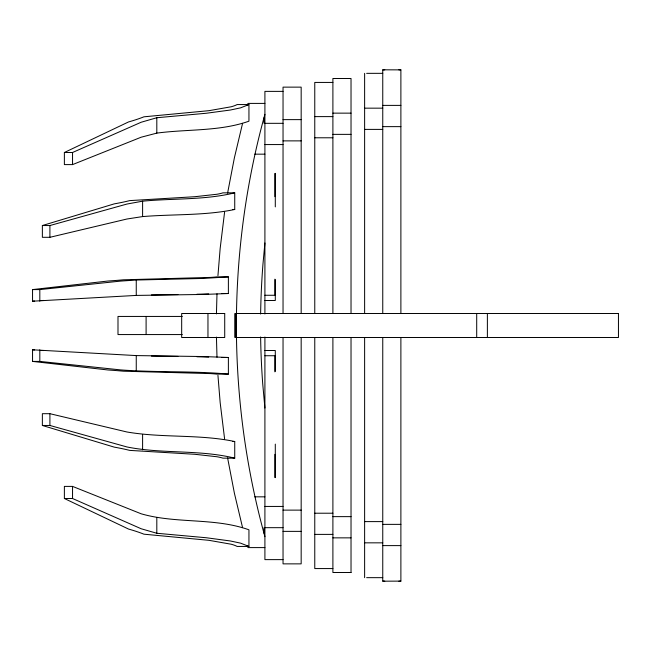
<?xml version="1.0" encoding="UTF-8"?>
<svg xmlns="http://www.w3.org/2000/svg" width="651" height="651" viewBox="0 0 651 651"><rect width="100%" height="100%" fill="white"/><g stroke="black" fill="none" stroke-linecap="round" stroke-linejoin="round"><path stroke-width="0.98" d="M216.441 313.92L216.995 293.772M217.947 275.642L220.16 248.446L224.587 212.185M264.908 242.994L262.955 264.208A780.85 780.85 0 0 0 260.628 314.026M227.59 193.152L234.393 157.794L242.579 123.348M264.908 114.348C226.89 251.758 226.89 399.242 264.908 536.652M247.494 105.218L247.998 103.403L264.908 103.403M248.942 104.559L240.577 107.854L230.348 110.027L206.253 113.258L156.81 117.733L141.145 122.25L72.546 152.497L64.376 152.497L64.376 164.605L72.546 164.605L141.145 137.215L156.81 133.121C187.276 129.004 219.631 131.551 248.942 121.192L248.942 104.559L237.135 104.559A63.782 10.343 0 0 1 231.17 106.78L208.971 110.678L143.928 116.814A255.111 41.371 0 0 1 128.516 121.949L64.376 152.497M234.734 192.842C204.731 200.183 173.182 198.246 142.602 201.183L126.937 204.048L49.907 225.539L42.364 225.539L42.364 237.306L49.907 237.306L126.937 219.013L142.602 216.58C173.215 214.065 204.536 215.75 234.734 209.484L234.734 192.842L222.927 192.842A63.001 6.518 0 0 1 217.003 194.25L194.771 196.716L129.72 200.606A252.254 26.105 0 0 1 114.307 203.853L42.364 225.539M228.379 276.887L203.226 278.441L136.254 280.028L120.581 281.102L39.817 289.589L32.55 289.589L32.55 301.201L136.254 295.416L203.226 294.455L228.379 293.52L228.379 276.887L216.571 276.887A62.553 2.449 0 0 1 210.672 277.407L123.373 279.808A250.611 9.814 0 0 1 107.936 281.029L32.55 289.589M32.55 301.201L34.56 301.063M41.599 300.575L43.609 300.436M208.694 293.91L196.895 294.236M382.755 313.489L382.755 69.869L384.774 69.82L400.886 69.869L400.886 313.489M382.755 337.511L382.755 581.131L384.774 581.18L400.886 581.115L400.886 337.511M382.755 69.869L384.774 69.82M283.039 91.376L264.908 91.376L264.908 313.985M398.876 581.18L400.886 581.131M177.918 294.569L151.398 294.927M332.897 82.433L314.767 82.433L314.767 313.489M382.755 73.335L366.643 73.343M382.755 105.389L400.886 105.389M364.625 108.164L382.755 108.164M332.897 113.144L351.027 113.144M314.767 116.61L332.897 116.61M283.039 119.629L301.169 119.629M264.908 123.324L283.039 123.324M382.755 126.636L400.886 126.636M364.625 129.394L382.755 129.394M332.897 134.366L351.027 134.366M314.767 137.784L332.897 137.784M283.039 140.876L301.169 140.876M264.908 144.563L283.039 144.563M254.818 154.165L264.908 154.165M232.765 209.484L234.734 209.484M221.495 293.52L228.379 293.52M264.908 295.269L274.885 295.269L274.885 279.165M264.908 300.493L275.292 300.493L275.292 279.727M235.247 337.511L235.247 313.489M182.288 316.435L117.994 316.435L117.994 334.565L182.288 334.565M32.55 349.799L136.254 355.584L203.226 356.545L228.379 357.48L228.379 374.113L216.571 374.113A62.553 2.449 0 0 0 210.672 373.593L123.373 371.192A250.611 9.814 0 0 0 107.936 369.971L32.55 361.411L32.55 349.799L34.56 349.937M264.908 350.507L275.292 350.507L275.292 371.273M264.908 355.731L274.885 355.731L274.885 371.835M221.495 357.48L228.379 357.48M32.55 361.411L39.817 361.411L120.581 369.898C156.443 372.616 192.55 370.801 228.379 374.113M49.907 413.694L42.364 413.694L42.364 425.461L114.307 447.147A252.254 26.105 0 0 1 129.72 450.394L194.771 454.284L217.003 456.758A63.001 6.518 0 0 1 222.927 458.158L234.734 458.158L234.734 441.516C199.328 434.079 162.514 438.099 126.937 431.987L49.907 413.694L49.907 425.461L126.937 446.952C162.384 454.113 199.523 449.434 234.734 458.158M42.364 425.461L49.907 425.461M232.765 441.516L234.734 441.516M72.546 486.395L64.376 486.395L64.376 498.503L128.516 529.051A255.111 41.371 0 0 1 143.928 534.186L208.971 540.322L231.17 544.22A63.782 10.343 0 0 1 237.135 546.441L248.942 546.441L248.942 529.808C214.439 517.455 176.112 523.933 141.145 513.785L72.546 486.395L72.546 498.503L141.145 528.75L156.81 533.267L206.253 537.742L230.348 540.973L240.577 543.146L248.942 546.441M254.818 496.835L264.908 496.835M64.376 498.503L72.546 498.503M264.908 506.437L283.039 506.437M283.039 510.124L301.169 510.124M314.767 513.216L332.897 513.216M332.897 516.634L351.027 516.634M364.625 521.606L382.755 521.606M382.755 524.364L400.886 524.364M264.908 527.676L283.039 527.676M283.039 531.371L301.169 531.371M314.767 534.39L332.897 534.39M332.897 537.856L351.027 537.856M364.625 542.836L382.755 542.836M382.755 545.611L400.886 545.611M264.908 547.597L247.998 547.597L247.494 545.782M351.027 337.511L351.027 572.506L332.897 572.506L332.897 337.511M366.643 577.657L382.755 577.665M349.017 572.506L351.027 572.506M332.897 568.567L314.767 568.567L314.767 337.511M151.398 356.073L177.918 356.431M196.895 356.764L208.694 357.09M283.039 559.624L264.908 559.624L264.908 337.015M398.876 69.82L400.886 69.885M382.755 581.115L384.774 581.18M41.599 350.425L43.609 350.563M242.579 527.652L234.393 493.206L227.59 457.848M224.587 438.815L220.16 402.554L217.947 375.358M264.908 408.006L262.735 383.984A780.85 780.85 0 0 1 260.628 336.958M216.995 357.228L216.441 337.08M487.379 313.489L487.379 337.511M476.703 313.489L476.703 337.511M364.625 73.335L364.625 313.489M364.625 337.511L364.625 577.665M351.027 313.489L351.027 78.494L332.897 78.494L332.897 313.489M301.169 313.489L301.169 87.136L283.039 87.136L283.039 313.489M301.169 337.511L301.169 563.864L283.039 563.864L283.039 337.511M275.292 173.361L275.292 206.88M275.292 444.12L275.292 477.639M274.885 173.483L274.885 196.675M274.885 454.325L274.885 477.517M264.005 117.733L264.005 123.267M264.005 527.733L264.005 533.267M235.011 313.489L235.011 337.511M207.962 313.489L207.962 337.511M156.81 117.733L156.81 133.121M156.81 517.879L156.81 533.267M146.101 316.435L146.101 334.565M142.602 201.183L142.602 216.58M142.602 434.42L142.602 449.817M136.254 280.028L136.254 295.416M136.254 355.584L136.254 370.972M72.546 152.497L72.546 164.605M49.907 225.539L49.907 237.306M39.817 289.589L39.817 301.201M39.817 349.799L39.817 361.411M224.717 313.489L181.678 313.489L181.678 337.511L224.717 337.511L224.717 313.489M618.45 313.489L236.394 313.489A630.437 558.908 -90 0 0 236.394 337.511L618.45 337.511L618.45 313.489"/></g></svg>
